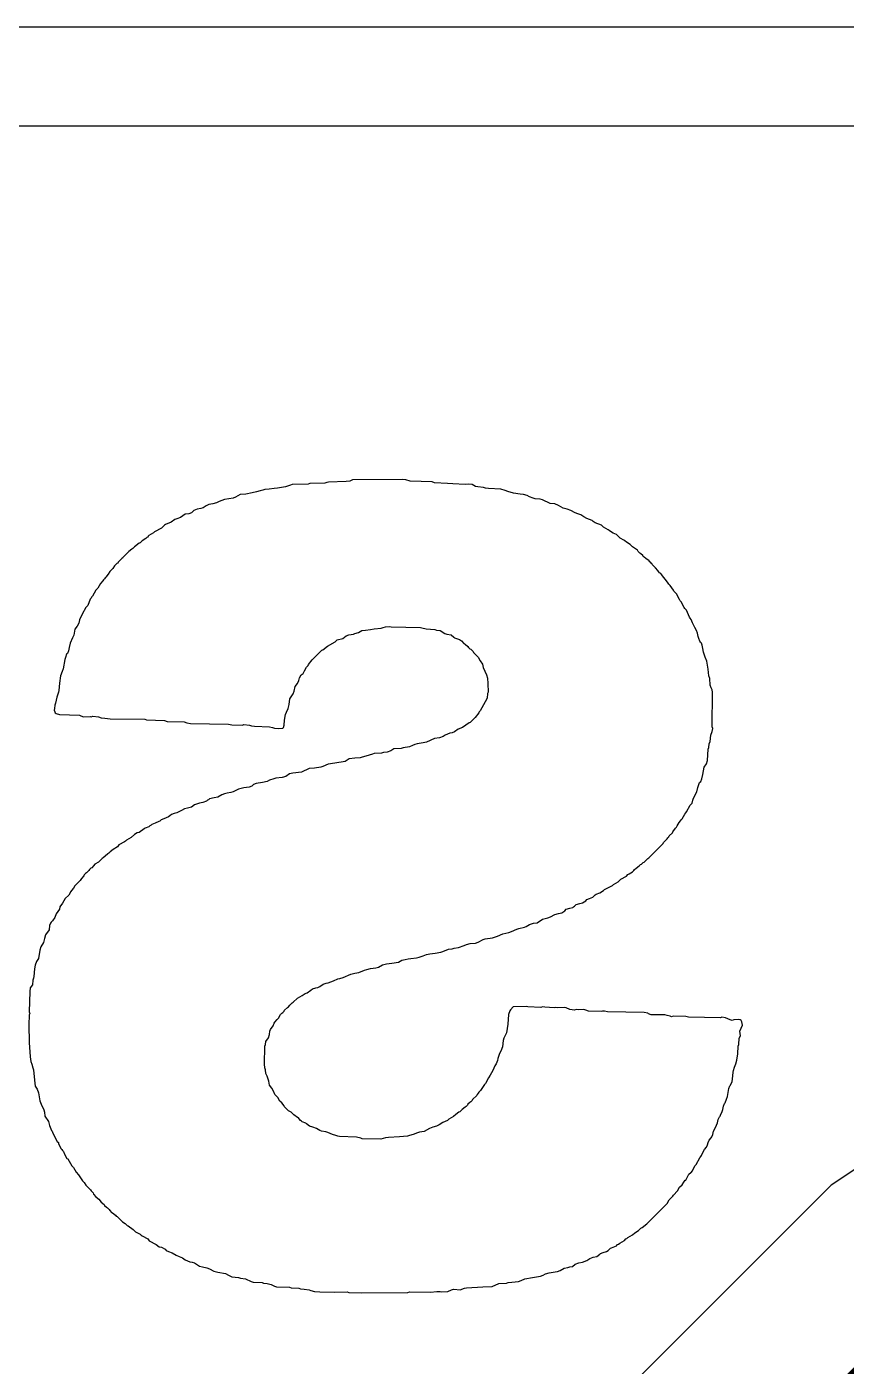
# Model space of a CAD drawing. Header units: inches. Extents: x 0 to 12.8, y -0.1 to 3.7.
# Drawn here: x 0.4027 to 0.4612, y 1.5861 to 1.6816 of the extents above; entities that cross this region are included whole.
import ezdxf

# ---------------------------------------------------------------- set-up
doc = ezdxf.new("R2010")
doc.units = ezdxf.units.IN
doc.header["$MEASUREMENT"] = 0
doc.layers.add('Bottom Overlay', color=54, linetype='Continuous')
doc.layers.add('Top Layer', color=1, linetype='Continuous')

msp = doc.modelspace()

# ---------------------------------------------------------------- linework, layer by layer
at = {"layer": 'Bottom Overlay'}
for p, q in [((0.717089, 1.681598), (0.392428, 1.681561)), ((0.394427, 1.674525), (0.403351, 1.674525)), ((0.403351, 1.674525), (0.403388, 1.674525)), ((0.403388, 1.674525), (0.710221, 1.674507)), ((0.422902, 1.649013), (0.422791, 1.648976)), ((0.423976, 1.64905), (0.422902, 1.649013)), ((0.424124, 1.649087), (0.423976, 1.64905)), ((0.424235, 1.649124), (0.424124, 1.649087)), ((0.425494, 1.649161), (0.424235, 1.649124)), ((0.425753, 1.649198), (0.425494, 1.649161)), ((0.425938, 1.649272), (0.425753, 1.649198)), ((0.429493, 1.649309), (0.425938, 1.649272)), ((0.429752, 1.649272), (0.429493, 1.649309)), ((0.430067, 1.64918), (0.429752, 1.649272)), ((0.431622, 1.649142), (0.430067, 1.64918)), ((0.431807, 1.649068), (0.431622, 1.649142)), ((0.432733, 1.649031), (0.431807, 1.649068)), ((0.433103, 1.648994), (0.432733, 1.649031)), ((0.417607, 1.64805), (0.417422, 1.647976)), ((0.41794, 1.648235), (0.417607, 1.64805)), ((0.418347, 1.648272), (0.41794, 1.648235)), ((0.418792, 1.648346), (0.418347, 1.648272)), ((0.419088, 1.64842), (0.418792, 1.648346)), ((0.419347, 1.648494), (0.419088, 1.64842)), ((0.419551, 1.64855), (0.419347, 1.648494)), ((0.419699, 1.648587), (0.419551, 1.64855)), ((0.419995, 1.648624), (0.419699, 1.648587)), ((0.420366, 1.648661), (0.419995, 1.648624)), ((0.420588, 1.648698), (0.420366, 1.648661)), ((0.421013, 1.648754), (0.420588, 1.648698)), ((0.421162, 1.648791), (0.421013, 1.648754)), ((0.421532, 1.648902), (0.421162, 1.648791)), ((0.421643, 1.648939), (0.421532, 1.648902)), ((0.422791, 1.648976), (0.421643, 1.648939)), ((0.433992, 1.648957), (0.433103, 1.648994)), ((0.434233, 1.648976), (0.433992, 1.648957)), ((0.434492, 1.648939), (0.434233, 1.648976)), ((0.434732, 1.648809), (0.434492, 1.648939)), ((0.434881, 1.648772), (0.434732, 1.648809)), ((0.435288, 1.648735), (0.434881, 1.648772)), ((0.435436, 1.648698), (0.435288, 1.648735)), ((0.435658, 1.648661), (0.435436, 1.648698)), ((0.436528, 1.648606), (0.435658, 1.648661)), ((0.436843, 1.648513), (0.436528, 1.648606)), ((0.437028, 1.648439), (0.436843, 1.648513)), ((0.437435, 1.648328), (0.437028, 1.648439)), ((0.437898, 1.648272), (0.437435, 1.648328)), ((0.438157, 1.648235), (0.437898, 1.648272)), ((0.438417, 1.648161), (0.438157, 1.648235)), ((0.438583, 1.648069), (0.438417, 1.648161)), ((0.438824, 1.647976), (0.438583, 1.648069)), ((0.414626, 1.647106), (0.41446, 1.646939)), ((0.414867, 1.647199), (0.414626, 1.647106)), ((0.415126, 1.647236), (0.414867, 1.647199)), ((0.415293, 1.647291), (0.415126, 1.647236)), ((0.415515, 1.647439), (0.415293, 1.647291)), ((0.4157, 1.647513), (0.415515, 1.647439)), ((0.415978, 1.647569), (0.4157, 1.647513)), ((0.416237, 1.647643), (0.415978, 1.647569)), ((0.416441, 1.647735), (0.416237, 1.647643)), ((0.416811, 1.647884), (0.416441, 1.647735)), ((0.417422, 1.647976), (0.416811, 1.647884)), ((0.438972, 1.647939), (0.438824, 1.647976)), ((0.439342, 1.647902), (0.438972, 1.647939)), ((0.439491, 1.647865), (0.439342, 1.647902)), ((0.440046, 1.647606), (0.439491, 1.647865)), ((0.440379, 1.647569), (0.440046, 1.647606)), ((0.440638, 1.647458), (0.440379, 1.647569)), ((0.440972, 1.647272), (0.440638, 1.647458)), ((0.441268, 1.647199), (0.440972, 1.647272)), ((0.441527, 1.647087), (0.441268, 1.647199)), ((0.441842, 1.646921), (0.441527, 1.647087)), ((0.413015, 1.646273), (0.412608, 1.646088)), ((0.413275, 1.646458), (0.413015, 1.646273)), ((0.413423, 1.646495), (0.413275, 1.646458)), ((0.413664, 1.646588), (0.413423, 1.646495)), ((0.414015, 1.646828), (0.413664, 1.646588)), ((0.414274, 1.646865), (0.414015, 1.646828)), ((0.41446, 1.646939), (0.414274, 1.646865)), ((0.442027, 1.646847), (0.441842, 1.646921)), ((0.442231, 1.646791), (0.442027, 1.646847)), ((0.442453, 1.646643), (0.442231, 1.646791)), ((0.442656, 1.646513), (0.442453, 1.646643)), ((0.44286, 1.646458), (0.442656, 1.646513)), ((0.443045, 1.646384), (0.44286, 1.646458)), ((0.443119, 1.64631), (0.443045, 1.646384)), ((0.443193, 1.646273), (0.443119, 1.64631)), ((0.443249, 1.646217), (0.443193, 1.646273)), ((0.443712, 1.646051), (0.443249, 1.646217)), ((0.411349, 1.645199), (0.411275, 1.645162)), ((0.411368, 1.645255), (0.411349, 1.645199)), ((0.411423, 1.64531), (0.411368, 1.645255)), ((0.411757, 1.645495), (0.411423, 1.64531)), ((0.411831, 1.645569), (0.411757, 1.645495)), ((0.412312, 1.645828), (0.411831, 1.645569)), ((0.412534, 1.646051), (0.412312, 1.645828)), ((0.412608, 1.646088), (0.412534, 1.646051)), ((0.44386, 1.645903), (0.443712, 1.646051)), ((0.444193, 1.645717), (0.44386, 1.645903)), ((0.444267, 1.64568), (0.444193, 1.645717)), ((0.444341, 1.645606), (0.444267, 1.64568)), ((0.444545, 1.645477), (0.444341, 1.645606)), ((0.444786, 1.645384), (0.444545, 1.645477)), ((0.445045, 1.645125), (0.444786, 1.645384)), ((0.410201, 1.644347), (0.409998, 1.644181)), ((0.410275, 1.644384), (0.410201, 1.644347)), ((0.410386, 1.644495), (0.410275, 1.644384)), ((0.41072, 1.644755), (0.410386, 1.644495)), ((0.410794, 1.644792), (0.41072, 1.644755)), ((0.410942, 1.64494), (0.410794, 1.644792)), ((0.411201, 1.645088), (0.410942, 1.64494)), ((0.411275, 1.645162), (0.411201, 1.645088)), ((0.445304, 1.644977), (0.445045, 1.645125)), ((0.445378, 1.64494), (0.445304, 1.644977)), ((0.445489, 1.644829), (0.445378, 1.64494)), ((0.445748, 1.644681), (0.445489, 1.644829)), ((0.445933, 1.644495), (0.445748, 1.644681)), ((0.446063, 1.644403), (0.445933, 1.644495)), ((0.446285, 1.644255), (0.446063, 1.644403)), ((0.446322, 1.644181), (0.446285, 1.644255)), ((0.409128, 1.643311), (0.408961, 1.643144)), ((0.409202, 1.643348), (0.409128, 1.643311)), ((0.40922, 1.643403), (0.409202, 1.643348)), ((0.409498, 1.643681), (0.40922, 1.643403)), ((0.409572, 1.643718), (0.409498, 1.643681)), ((0.40959, 1.643773), (0.409572, 1.643718)), ((0.409998, 1.644181), (0.40959, 1.643773)), ((0.446452, 1.644051), (0.446322, 1.644181)), ((0.446526, 1.644014), (0.446452, 1.644051)), ((0.446655, 1.643884), (0.446526, 1.644014)), ((0.446692, 1.64381), (0.446655, 1.643884)), ((0.446748, 1.643755), (0.446692, 1.64381)), ((0.446878, 1.643662), (0.446748, 1.643755)), ((0.4471, 1.643514), (0.446878, 1.643662)), ((0.447137, 1.64344), (0.4471, 1.643514)), ((0.447211, 1.643403), (0.447137, 1.64344)), ((0.447248, 1.643329), (0.447211, 1.643403)), ((0.447303, 1.643311), (0.447248, 1.643329)), ((0.447322, 1.643255), (0.447303, 1.643311)), ((0.40835, 1.642348), (0.408294, 1.642292)), ((0.408517, 1.642551), (0.40835, 1.642348)), ((0.408628, 1.642737), (0.408517, 1.642551)), ((0.40885, 1.642959), (0.408628, 1.642737)), ((0.408961, 1.643144), (0.40885, 1.642959)), ((0.447563, 1.643014), (0.447322, 1.643255)), ((0.447729, 1.642811), (0.447563, 1.643014)), ((0.447766, 1.642737), (0.447729, 1.642811)), ((0.447859, 1.642644), (0.447766, 1.642737)), ((0.447933, 1.642607), (0.447859, 1.642644)), ((0.448026, 1.642514), (0.447933, 1.642607)), ((0.448137, 1.642329), (0.448026, 1.642514)), ((0.448285, 1.642181), (0.448137, 1.642329)), ((0.407628, 1.641404), (0.407406, 1.640996)), ((0.407776, 1.641552), (0.407628, 1.641404)), ((0.407961, 1.641885), (0.407776, 1.641552)), ((0.408146, 1.64207), (0.407961, 1.641885)), ((0.408183, 1.642144), (0.408146, 1.64207)), ((0.408257, 1.642218), (0.408183, 1.642144)), ((0.408294, 1.642292), (0.408257, 1.642218)), ((0.44847, 1.641922), (0.448285, 1.642181)), ((0.448507, 1.641848), (0.44847, 1.641922)), ((0.448599, 1.641755), (0.448507, 1.641848)), ((0.44884, 1.641404), (0.448599, 1.641755)), ((0.448877, 1.64133), (0.44884, 1.641404)), ((0.407221, 1.640774), (0.407054, 1.640311)), ((0.407295, 1.640848), (0.407221, 1.640774)), ((0.407332, 1.640922), (0.407295, 1.640848)), ((0.407406, 1.640996), (0.407332, 1.640922)), ((0.449062, 1.641144), (0.448877, 1.64133)), ((0.449284, 1.640737), (0.449062, 1.641144)), ((0.449321, 1.640663), (0.449284, 1.640737)), ((0.449396, 1.640589), (0.449321, 1.640663)), ((0.449618, 1.640182), (0.449396, 1.640589)), ((0.406665, 1.6397), (0.40648, 1.639293)), ((0.406924, 1.640182), (0.406665, 1.6397)), ((0.407054, 1.640311), (0.406924, 1.640182)), ((0.449655, 1.640108), (0.449618, 1.640182)), ((0.449766, 1.639997), (0.449655, 1.640108)), ((0.44984, 1.639811), (0.449766, 1.639997)), ((0.449988, 1.639478), (0.44984, 1.639811)), ((0.450025, 1.639404), (0.449988, 1.639478)), ((0.406147, 1.638626), (0.406054, 1.638201)), ((0.406295, 1.638849), (0.406147, 1.638626)), ((0.406425, 1.639052), (0.406295, 1.638849)), ((0.40648, 1.639293), (0.406425, 1.639052)), ((0.426364, 1.638404), (0.426605, 1.638534)), ((0.426605, 1.638534), (0.426864, 1.638571)), ((0.426864, 1.638571), (0.427234, 1.638608)), ((0.427234, 1.638608), (0.427493, 1.638645)), ((0.427493, 1.638645), (0.427993, 1.638701)), ((0.427993, 1.638701), (0.428141, 1.638738)), ((0.428141, 1.638738), (0.428308, 1.638793)), ((0.428308, 1.638793), (0.428567, 1.63883)), ((0.428567, 1.63883), (0.428715, 1.638793)), ((0.428715, 1.638793), (0.430789, 1.638756)), ((0.430789, 1.638756), (0.4309, 1.638719)), ((0.4309, 1.638719), (0.431196, 1.638645)), ((0.431196, 1.638645), (0.431826, 1.638608)), ((0.431826, 1.638608), (0.431937, 1.638571)), ((0.431937, 1.638571), (0.432196, 1.638534)), ((0.432196, 1.638534), (0.432529, 1.638312)), ((0.450118, 1.639312), (0.450025, 1.639404)), ((0.45021, 1.639071), (0.450118, 1.639312)), ((0.450358, 1.638738), (0.45021, 1.639071)), ((0.450488, 1.638534), (0.450358, 1.638738)), ((0.450562, 1.638349), (0.450488, 1.638534)), ((0.405814, 1.637627), (0.405739, 1.637331)), ((0.40598, 1.638016), (0.405814, 1.637627)), ((0.406054, 1.638201), (0.40598, 1.638016)), ((0.424161, 1.637423), (0.424716, 1.637719)), ((0.424716, 1.637719), (0.424864, 1.637867)), ((0.424864, 1.637867), (0.425253, 1.63796)), ((0.425253, 1.63796), (0.425383, 1.638053)), ((0.425383, 1.638053), (0.425494, 1.638164)), ((0.425494, 1.638164), (0.425679, 1.638238)), ((0.425679, 1.638238), (0.426012, 1.638275)), ((0.426012, 1.638275), (0.426123, 1.638312)), ((0.426123, 1.638312), (0.426364, 1.638404)), ((0.432529, 1.638312), (0.432677, 1.638275)), ((0.432677, 1.638275), (0.432974, 1.638238)), ((0.432974, 1.638238), (0.433177, 1.638071)), ((0.433177, 1.638071), (0.433233, 1.638016)), ((0.433233, 1.638016), (0.433585, 1.637886)), ((0.433585, 1.637886), (0.433714, 1.637793)), ((0.433714, 1.637793), (0.433899, 1.637608)), ((0.433899, 1.637608), (0.433973, 1.637571)), ((0.433973, 1.637571), (0.434177, 1.637405)), ((0.450617, 1.638108), (0.450562, 1.638349)), ((0.450655, 1.63796), (0.450617, 1.638108)), ((0.450728, 1.637775), (0.450655, 1.63796)), ((0.450765, 1.637701), (0.450728, 1.637775)), ((0.45084, 1.637627), (0.450765, 1.637701)), ((0.450895, 1.637497), (0.45084, 1.637627)), ((0.405462, 1.636608), (0.405425, 1.63646)), ((0.405554, 1.636849), (0.405462, 1.636608)), ((0.40561, 1.636905), (0.405554, 1.636849)), ((0.405684, 1.63709), (0.40561, 1.636905)), ((0.405739, 1.637331), (0.405684, 1.63709)), ((0.423069, 1.636442), (0.423754, 1.637127)), ((0.423754, 1.637127), (0.423828, 1.637164)), ((0.423828, 1.637164), (0.424161, 1.637423)), ((0.434177, 1.637405), (0.434214, 1.637331)), ((0.434214, 1.637331), (0.434307, 1.637238)), ((0.434307, 1.637238), (0.434381, 1.637201)), ((0.434381, 1.637201), (0.434547, 1.637034)), ((0.434547, 1.637034), (0.434584, 1.63696)), ((0.434584, 1.63696), (0.434918, 1.636627)), ((0.434918, 1.636627), (0.435066, 1.636368)), ((0.450951, 1.637256), (0.450895, 1.637497)), ((0.450988, 1.636997), (0.450951, 1.637256)), ((0.451025, 1.636849), (0.450988, 1.636997)), ((0.451117, 1.636645), (0.451025, 1.636849)), ((0.451228, 1.636349), (0.451117, 1.636645)), ((0.405314, 1.635794), (0.40524, 1.635609)), ((0.405425, 1.63646), (0.405314, 1.635794)), ((0.422421, 1.635461), (0.422513, 1.635664)), ((0.422513, 1.635664), (0.422661, 1.635924)), ((0.422661, 1.635924), (0.422772, 1.636035)), ((0.422772, 1.636035), (0.422809, 1.636109)), ((0.422809, 1.636109), (0.423069, 1.636442)), ((0.435066, 1.636368), (0.435214, 1.636146)), ((0.435214, 1.636146), (0.435269, 1.635905)), ((0.435269, 1.635905), (0.43551, 1.635368)), ((0.451321, 1.635775), (0.451228, 1.636349)), ((0.451358, 1.635294), (0.451321, 1.635775)), ((0.405036, 1.634776), (0.404999, 1.634257)), ((0.40511, 1.635294), (0.405036, 1.634776)), ((0.40524, 1.635609), (0.40511, 1.635294)), ((0.421847, 1.634553), (0.422013, 1.634757)), ((0.422013, 1.634757), (0.422106, 1.634961)), ((0.422106, 1.634961), (0.422161, 1.635164)), ((0.422161, 1.635164), (0.422291, 1.635368)), ((0.422291, 1.635368), (0.422421, 1.635461)), ((0.43551, 1.635368), (0.435566, 1.635127)), ((0.435566, 1.635127), (0.435603, 1.634757)), ((0.435603, 1.634757), (0.435621, 1.634146)), ((0.451432, 1.635109), (0.451358, 1.635294)), ((0.451469, 1.634627), (0.451432, 1.635109)), ((0.404851, 1.633776), (0.404758, 1.63335)), ((0.404962, 1.634146), (0.404851, 1.633776)), ((0.404999, 1.634257), (0.404962, 1.634146)), ((0.421476, 1.633665), (0.421717, 1.634016)), ((0.421717, 1.634016), (0.421773, 1.63422)), ((0.421773, 1.63422), (0.421847, 1.634553)), ((0.435584, 1.634035), (0.435547, 1.633702)), ((0.435621, 1.634146), (0.435584, 1.634035)), ((0.451543, 1.634442), (0.451469, 1.634627)), ((0.451599, 1.634313), (0.451543, 1.634442)), ((0.451636, 1.634128), (0.451599, 1.634313)), ((0.451617, 1.631665), (0.451636, 1.634128)), ((0.404684, 1.63298), (0.404666, 1.63285)), ((0.404666, 1.63285), (0.404703, 1.632739)), ((0.404721, 1.633202), (0.404684, 1.63298)), ((0.404758, 1.63335), (0.404721, 1.633202)), ((0.421236, 1.632721), (0.421365, 1.632961)), ((0.421365, 1.632961), (0.421439, 1.633258)), ((0.421439, 1.633258), (0.421476, 1.633665)), ((0.435066, 1.632813), (0.434992, 1.632739)), ((0.435399, 1.633443), (0.435066, 1.632813)), ((0.435547, 1.633702), (0.435399, 1.633443)), ((0.404703, 1.632739), (0.40474, 1.632665)), ((0.40474, 1.632665), (0.404795, 1.63261)), ((0.404795, 1.63261), (0.405054, 1.632535)), ((0.405054, 1.632535), (0.406461, 1.632498)), ((0.406461, 1.632498), (0.406721, 1.632387)), ((0.406721, 1.632387), (0.407221, 1.632406)), ((0.407221, 1.632406), (0.407313, 1.632387)), ((0.407313, 1.632387), (0.407424, 1.632424)), ((0.407424, 1.632424), (0.407832, 1.632387)), ((0.407832, 1.632387), (0.408017, 1.632313)), ((0.408017, 1.632313), (0.408276, 1.632276)), ((0.408276, 1.632276), (0.408646, 1.632239)), ((0.408646, 1.632239), (0.411127, 1.632202)), ((0.411127, 1.632202), (0.411238, 1.632165)), ((0.411238, 1.632165), (0.412534, 1.632128)), ((0.412534, 1.632128), (0.412719, 1.632054)), ((0.412719, 1.632054), (0.413941, 1.632017)), ((0.413941, 1.632017), (0.414126, 1.631943)), ((0.414126, 1.631943), (0.414386, 1.631906)), ((0.414386, 1.631906), (0.417107, 1.63185)), ((0.417107, 1.63185), (0.417329, 1.631813)), ((0.417329, 1.631813), (0.418088, 1.631795)), ((0.418088, 1.631795), (0.418199, 1.631832)), ((0.418199, 1.631832), (0.418588, 1.631776)), ((0.421069, 1.631776), (0.421106, 1.632147)), ((0.421106, 1.632147), (0.421162, 1.632535)), ((0.421162, 1.632535), (0.421236, 1.632721)), ((0.43427, 1.631943), (0.433788, 1.63161)), ((0.434344, 1.63198), (0.43427, 1.631943)), ((0.434695, 1.632332), (0.434344, 1.63198)), ((0.434955, 1.632665), (0.434695, 1.632332)), ((0.434992, 1.632739), (0.434955, 1.632665)), ((0.418588, 1.631776), (0.418736, 1.631739)), ((0.418736, 1.631739), (0.418959, 1.631702)), ((0.418959, 1.631702), (0.420032, 1.631665)), ((0.420032, 1.631665), (0.420236, 1.63161)), ((0.420236, 1.63161), (0.420384, 1.631573)), ((0.420384, 1.631573), (0.420643, 1.631536)), ((0.420643, 1.631536), (0.420976, 1.631573)), ((0.420976, 1.631573), (0.421032, 1.631628)), ((0.421032, 1.631628), (0.421069, 1.631776)), ((0.432159, 1.630869), (0.431789, 1.630832)), ((0.432418, 1.63098), (0.432159, 1.630869)), ((0.432548, 1.631073), (0.432418, 1.63098)), ((0.432899, 1.631202), (0.432548, 1.631073)), ((0.433048, 1.631239), (0.432899, 1.631202)), ((0.433233, 1.631314), (0.433048, 1.631239)), ((0.433492, 1.631499), (0.433233, 1.631314)), ((0.433788, 1.63161), (0.433492, 1.631499)), ((0.451469, 1.630629), (0.451506, 1.631073)), ((0.451506, 1.631073), (0.451617, 1.631332)), ((0.451654, 1.631554), (0.451617, 1.631665)), ((0.451617, 1.631332), (0.451654, 1.631554)), ((0.428678, 1.629943), (0.428419, 1.629869)), ((0.428901, 1.630092), (0.428678, 1.629943)), ((0.429419, 1.630129), (0.428901, 1.630092)), ((0.429567, 1.630166), (0.429419, 1.630129)), ((0.430011, 1.63024), (0.429567, 1.630166)), ((0.430215, 1.630332), (0.430011, 1.63024)), ((0.4304, 1.630406), (0.430215, 1.630332)), ((0.430548, 1.630443), (0.4304, 1.630406)), ((0.430993, 1.630517), (0.430548, 1.630443)), ((0.431233, 1.630573), (0.430993, 1.630517)), ((0.431789, 1.630832), (0.431233, 1.630573)), ((0.451284, 1.629258), (0.451321, 1.630073)), ((0.451321, 1.630073), (0.451358, 1.630184)), ((0.451358, 1.630184), (0.451395, 1.630443)), ((0.451395, 1.630443), (0.451469, 1.630629)), ((0.424216, 1.628999), (0.423828, 1.628833)), ((0.424365, 1.629036), (0.424216, 1.628999)), ((0.424827, 1.629092), (0.424365, 1.629036)), ((0.425272, 1.629166), (0.424827, 1.629092)), ((0.42542, 1.629203), (0.425272, 1.629166)), ((0.425716, 1.629388), (0.42542, 1.629203)), ((0.426123, 1.629425), (0.425716, 1.629388)), ((0.426494, 1.629462), (0.426123, 1.629425)), ((0.426642, 1.629499), (0.426494, 1.629462)), ((0.426901, 1.629573), (0.426642, 1.629499)), ((0.427382, 1.629721), (0.426901, 1.629573)), ((0.427493, 1.629758), (0.427382, 1.629721)), ((0.428012, 1.629795), (0.427493, 1.629758)), ((0.42816, 1.629832), (0.428012, 1.629795)), ((0.428419, 1.629869), (0.42816, 1.629832)), ((0.451043, 1.628796), (0.451191, 1.629018)), ((0.451191, 1.629018), (0.451284, 1.629258)), ((0.420477, 1.628), (0.420328, 1.627962)), ((0.42094, 1.628055), (0.420477, 1.628)), ((0.421199, 1.628129), (0.42094, 1.628055)), ((0.421458, 1.628314), (0.421199, 1.628129)), ((0.42168, 1.628351), (0.421458, 1.628314)), ((0.42231, 1.628425), (0.42168, 1.628351)), ((0.422865, 1.628685), (0.42231, 1.628425)), ((0.423235, 1.628721), (0.422865, 1.628685)), ((0.42368, 1.628796), (0.423235, 1.628721)), ((0.423828, 1.628833), (0.42368, 1.628796)), ((0.450877, 1.627962), (0.450951, 1.628259)), ((0.450951, 1.628259), (0.451043, 1.628796)), ((0.417811, 1.627222), (0.417422, 1.627018)), ((0.418199, 1.627314), (0.417811, 1.627222)), ((0.41857, 1.627352), (0.418199, 1.627314)), ((0.418755, 1.627425), (0.41857, 1.627352)), ((0.418884, 1.627555), (0.418755, 1.627425)), ((0.41907, 1.627629), (0.418884, 1.627555)), ((0.419532, 1.627685), (0.41907, 1.627629)), ((0.419847, 1.627777), (0.419532, 1.627685)), ((0.420032, 1.627851), (0.419847, 1.627777)), ((0.420328, 1.627962), (0.420032, 1.627851)), ((0.450266, 1.626574), (0.450506, 1.627037)), ((0.450506, 1.627037), (0.45058, 1.627333)), ((0.45058, 1.627333), (0.45071, 1.627685)), ((0.45071, 1.627685), (0.450803, 1.627777)), ((0.450803, 1.627777), (0.450877, 1.627962)), ((0.414682, 1.626092), (0.41446, 1.625944)), ((0.415033, 1.626222), (0.414682, 1.626092)), ((0.415274, 1.626278), (0.415033, 1.626222)), ((0.415533, 1.626352), (0.415274, 1.626278)), ((0.415608, 1.626426), (0.415533, 1.626352)), ((0.415681, 1.626463), (0.415608, 1.626426)), ((0.415756, 1.626537), (0.415681, 1.626463)), ((0.416089, 1.626611), (0.415756, 1.626537)), ((0.416348, 1.626648), (0.416089, 1.626611)), ((0.416626, 1.626815), (0.416348, 1.626648)), ((0.416811, 1.626889), (0.416626, 1.626815)), ((0.417015, 1.626944), (0.416811, 1.626889)), ((0.417274, 1.626981), (0.417015, 1.626944)), ((0.417422, 1.627018), (0.417274, 1.626981)), ((0.449766, 1.625593), (0.450025, 1.626074)), ((0.450025, 1.626074), (0.450173, 1.626222)), ((0.450173, 1.626222), (0.450229, 1.626426)), ((0.450229, 1.626426), (0.450266, 1.626574)), ((0.412479, 1.625111), (0.412293, 1.625037)), ((0.41283, 1.625241), (0.412479, 1.625111)), ((0.412904, 1.625315), (0.41283, 1.625241)), ((0.413034, 1.625407), (0.412904, 1.625315)), ((0.413219, 1.625482), (0.413034, 1.625407)), ((0.413423, 1.625537), (0.413219, 1.625482)), ((0.413756, 1.625685), (0.413423, 1.625537)), ((0.41396, 1.625815), (0.413756, 1.625685)), ((0.414163, 1.62587), (0.41396, 1.625815)), ((0.41446, 1.625944), (0.414163, 1.62587)), ((0.449396, 1.625037), (0.44947, 1.625111)), ((0.44947, 1.625111), (0.449655, 1.625444)), ((0.449655, 1.625444), (0.449729, 1.625519)), ((0.449729, 1.625519), (0.449766, 1.625593)), ((0.41109, 1.624389), (0.41072, 1.62413)), ((0.411164, 1.624426), (0.41109, 1.624389)), ((0.411423, 1.624537), (0.411164, 1.624426)), ((0.411497, 1.624611), (0.411423, 1.624537)), ((0.411571, 1.624648), (0.411497, 1.624611)), ((0.411627, 1.624704), (0.411571, 1.624648)), ((0.411868, 1.624797), (0.411627, 1.624704)), ((0.412127, 1.624908), (0.411868, 1.624797)), ((0.412201, 1.624945), (0.412127, 1.624908)), ((0.412293, 1.625037), (0.412201, 1.624945)), ((0.448766, 1.624111), (0.448803, 1.624186)), ((0.448803, 1.624186), (0.448988, 1.624445)), ((0.448988, 1.624445), (0.449062, 1.624519)), ((0.449062, 1.624519), (0.449099, 1.624593)), ((0.449099, 1.624593), (0.449247, 1.624852)), ((0.449247, 1.624852), (0.449358, 1.624963)), ((0.449358, 1.624963), (0.449396, 1.625037)), ((0.409276, 1.623241), (0.409183, 1.623112)), ((0.409683, 1.623463), (0.409276, 1.623241)), ((0.409757, 1.623501), (0.409683, 1.623463)), ((0.409831, 1.623575), (0.409757, 1.623501)), ((0.410164, 1.62376), (0.409831, 1.623575)), ((0.410386, 1.623982), (0.410164, 1.62376)), ((0.410572, 1.624093), (0.410386, 1.623982)), ((0.41072, 1.62413), (0.410572, 1.624093)), ((0.447081, 1.622316), (0.448099, 1.623334)), ((0.448099, 1.623334), (0.448137, 1.623408)), ((0.448137, 1.623408), (0.448396, 1.623667)), ((0.448396, 1.623667), (0.448433, 1.623741)), ((0.448433, 1.623741), (0.448507, 1.623815)), ((0.448507, 1.623815), (0.448544, 1.623889)), ((0.448544, 1.623889), (0.448766, 1.624111)), ((0.408091, 1.622279), (0.407832, 1.622019)), ((0.408165, 1.622316), (0.408091, 1.622279)), ((0.408294, 1.622445), (0.408165, 1.622316)), ((0.408498, 1.622612), (0.408294, 1.622445)), ((0.408572, 1.622649), (0.408498, 1.622612)), ((0.408665, 1.622742), (0.408572, 1.622649)), ((0.408868, 1.622908), (0.408665, 1.622742)), ((0.409183, 1.623112), (0.408868, 1.622908)), ((0.446748, 1.622019), (0.447007, 1.622279)), ((0.447007, 1.622279), (0.447081, 1.622316)), ((0.407147, 1.621409), (0.40698, 1.621242)), ((0.407184, 1.621482), (0.407147, 1.621409)), ((0.407276, 1.621575), (0.407184, 1.621482)), ((0.40735, 1.621612), (0.407276, 1.621575)), ((0.40748, 1.621742), (0.40735, 1.621612)), ((0.407572, 1.621871), (0.40748, 1.621742)), ((0.407832, 1.622019), (0.407572, 1.621871)), ((0.445674, 1.621168), (0.445933, 1.621316)), ((0.445933, 1.621316), (0.446026, 1.621409)), ((0.446026, 1.621409), (0.446063, 1.621482)), ((0.446063, 1.621482), (0.446193, 1.621575)), ((0.446193, 1.621575), (0.446396, 1.621742)), ((0.446396, 1.621742), (0.446489, 1.621834)), ((0.446489, 1.621834), (0.446563, 1.621871)), ((0.446563, 1.621871), (0.446674, 1.621982)), ((0.446674, 1.621982), (0.446748, 1.622019)), ((0.406147, 1.620335), (0.406036, 1.620149)), ((0.406517, 1.620705), (0.406147, 1.620335)), ((0.406554, 1.620779), (0.406517, 1.620705)), ((0.40661, 1.620835), (0.406554, 1.620779)), ((0.406776, 1.621038), (0.40661, 1.620835)), ((0.406813, 1.621112), (0.406776, 1.621038)), ((0.406906, 1.621205), (0.406813, 1.621112)), ((0.40698, 1.621242), (0.406906, 1.621205)), ((0.443934, 1.620057), (0.444489, 1.620353)), ((0.444489, 1.620353), (0.444563, 1.620427)), ((0.444563, 1.620427), (0.444897, 1.620612)), ((0.444897, 1.620612), (0.445082, 1.620797)), ((0.445082, 1.620797), (0.445489, 1.62102)), ((0.445489, 1.62102), (0.4456, 1.621131)), ((0.4456, 1.621131), (0.445674, 1.621168)), ((0.405443, 1.619409), (0.405258, 1.619076)), ((0.405703, 1.619668), (0.405443, 1.619409)), ((0.405851, 1.619927), (0.405703, 1.619668)), ((0.405888, 1.620001), (0.405851, 1.619927)), ((0.406036, 1.620149), (0.405888, 1.620001)), ((0.442675, 1.619353), (0.44286, 1.619428)), ((0.44286, 1.619428), (0.443101, 1.61952)), ((0.443101, 1.61952), (0.443267, 1.619687)), ((0.443267, 1.619687), (0.443341, 1.619724)), ((0.443341, 1.619724), (0.443601, 1.619835)), ((0.443601, 1.619835), (0.44386, 1.619983)), ((0.44386, 1.619983), (0.443934, 1.620057)), ((0.405036, 1.618668), (0.404795, 1.618317)), ((0.405073, 1.618817), (0.405036, 1.618668)), ((0.405258, 1.619076), (0.405073, 1.618817)), ((0.440879, 1.618409), (0.441083, 1.618539)), ((0.441083, 1.618539), (0.441194, 1.61865)), ((0.441194, 1.61865), (0.441453, 1.618724)), ((0.441453, 1.618724), (0.441657, 1.61878)), ((0.441657, 1.61878), (0.441712, 1.618835)), ((0.441712, 1.618835), (0.441786, 1.618872)), ((0.441786, 1.618872), (0.441897, 1.618983)), ((0.441897, 1.618983), (0.442157, 1.619057)), ((0.442157, 1.619057), (0.44236, 1.619113)), ((0.44236, 1.619113), (0.442582, 1.619261)), ((0.442582, 1.619261), (0.442675, 1.619353)), ((0.404332, 1.617484), (0.404295, 1.617187)), ((0.404407, 1.617669), (0.404332, 1.617484)), ((0.404444, 1.617743), (0.404407, 1.617669)), ((0.404555, 1.617817), (0.404444, 1.617743)), ((0.404703, 1.618076), (0.404555, 1.617817)), ((0.404795, 1.618317), (0.404703, 1.618076)), ((0.438343, 1.617428), (0.438565, 1.617576)), ((0.438565, 1.617576), (0.438861, 1.61765)), ((0.438861, 1.61765), (0.43912, 1.617687)), ((0.43912, 1.617687), (0.439491, 1.617946)), ((0.439491, 1.617946), (0.439879, 1.618039)), ((0.439879, 1.618039), (0.440065, 1.618113)), ((0.440065, 1.618113), (0.440379, 1.61828)), ((0.440379, 1.61828), (0.440638, 1.618354)), ((0.440638, 1.618354), (0.440879, 1.618409)), ((0.403981, 1.616576), (0.403907, 1.61628)), ((0.404036, 1.616817), (0.403981, 1.616576)), ((0.404295, 1.617187), (0.404036, 1.616817)), ((0.435269, 1.616502), (0.435417, 1.616539)), ((0.435417, 1.616539), (0.435936, 1.616613)), ((0.435936, 1.616613), (0.436288, 1.616743)), ((0.436288, 1.616743), (0.436676, 1.61691)), ((0.436676, 1.61691), (0.437102, 1.617002)), ((0.437102, 1.617002), (0.437287, 1.617076)), ((0.437287, 1.617076), (0.437676, 1.617243)), ((0.437676, 1.617243), (0.437824, 1.61728)), ((0.437824, 1.61728), (0.438213, 1.617372)), ((0.438213, 1.617372), (0.438343, 1.617428)), ((0.403629, 1.615743), (0.403536, 1.615132)), ((0.403722, 1.615984), (0.403629, 1.615743)), ((0.403907, 1.61628), (0.403722, 1.615984)), ((0.431844, 1.615521), (0.432252, 1.615595)), ((0.432252, 1.615595), (0.4324, 1.615632)), ((0.4324, 1.615632), (0.432789, 1.615799)), ((0.432789, 1.615799), (0.433048, 1.615836)), ((0.433048, 1.615836), (0.433196, 1.615873)), ((0.433196, 1.615873), (0.433511, 1.615928)), ((0.433511, 1.615928), (0.433918, 1.616076)), ((0.433918, 1.616076), (0.434084, 1.616132)), ((0.434084, 1.616132), (0.434344, 1.616206)), ((0.434344, 1.616206), (0.434714, 1.616243)), ((0.434714, 1.616243), (0.434918, 1.616299)), ((0.434918, 1.616299), (0.435269, 1.616502)), ((0.403296, 1.614669), (0.403259, 1.61441)), ((0.403407, 1.614929), (0.403296, 1.614669)), ((0.403536, 1.615132), (0.403407, 1.614929)), ((0.427808, 1.614521), (0.428086, 1.614688)), ((0.428086, 1.614688), (0.428382, 1.614762)), ((0.428382, 1.614762), (0.428752, 1.614799)), ((0.428752, 1.614799), (0.429234, 1.614873)), ((0.429234, 1.614873), (0.429456, 1.615021)), ((0.429456, 1.615021), (0.429697, 1.615077)), ((0.429697, 1.615077), (0.429919, 1.615114)), ((0.429919, 1.615114), (0.430104, 1.615151)), ((0.430104, 1.615151), (0.430511, 1.615188)), ((0.430511, 1.615188), (0.430696, 1.615225)), ((0.430696, 1.615225), (0.430993, 1.615336)), ((0.430993, 1.615336), (0.431233, 1.615428)), ((0.431233, 1.615428), (0.431474, 1.615484)), ((0.431474, 1.615484), (0.431844, 1.615521)), ((0.403185, 1.613744), (0.403147, 1.613596)), ((0.403222, 1.613855), (0.403185, 1.613744)), ((0.403259, 1.61441), (0.403222, 1.613855)), ((0.424587, 1.613559), (0.424901, 1.613688)), ((0.424901, 1.613688), (0.42505, 1.613725)), ((0.42505, 1.613725), (0.42529, 1.613781)), ((0.42529, 1.613781), (0.425827, 1.614021)), ((0.425827, 1.614021), (0.426123, 1.614095)), ((0.426123, 1.614095), (0.426401, 1.614151)), ((0.426401, 1.614151), (0.426808, 1.614299)), ((0.426808, 1.614299), (0.426975, 1.614355)), ((0.426975, 1.614355), (0.427234, 1.614429)), ((0.427234, 1.614429), (0.427604, 1.614466)), ((0.427604, 1.614466), (0.427808, 1.614521)), ((0.402925, 1.612781), (0.402888, 1.611337)), ((0.402962, 1.61304), (0.402925, 1.612781)), ((0.40311, 1.613262), (0.402962, 1.61304)), ((0.403147, 1.613596), (0.40311, 1.613262)), ((0.422717, 1.612688), (0.422976, 1.612874)), ((0.422976, 1.612874), (0.423087, 1.612985)), ((0.423087, 1.612985), (0.423328, 1.61304)), ((0.423328, 1.61304), (0.423476, 1.613077)), ((0.423476, 1.613077), (0.423606, 1.613133)), ((0.423606, 1.613133), (0.423865, 1.613318)), ((0.423865, 1.613318), (0.424068, 1.613373)), ((0.424068, 1.613373), (0.424216, 1.61341)), ((0.424216, 1.61341), (0.424587, 1.613559)), ((0.421384, 1.611689), (0.421476, 1.611818)), ((0.421476, 1.611818), (0.421643, 1.611985)), ((0.421643, 1.611985), (0.421717, 1.612022)), ((0.421717, 1.612022), (0.422013, 1.612318)), ((0.422013, 1.612318), (0.422347, 1.612503)), ((0.422347, 1.612503), (0.422569, 1.612651)), ((0.422569, 1.612651), (0.422717, 1.612688)), ((0.402888, 1.611115), (0.402851, 1.610411)), ((0.402888, 1.611337), (0.402925, 1.611226)), ((0.402925, 1.611226), (0.402888, 1.611115)), ((0.420403, 1.610596), (0.420569, 1.6108)), ((0.420569, 1.6108), (0.420662, 1.610893)), ((0.420662, 1.610893), (0.42081, 1.611152)), ((0.42081, 1.611152), (0.420903, 1.611244)), ((0.420903, 1.611244), (0.420976, 1.611281)), ((0.420976, 1.611281), (0.421069, 1.611374)), ((0.421069, 1.611374), (0.421106, 1.611448)), ((0.421106, 1.611448), (0.42131, 1.611652)), ((0.42131, 1.611652), (0.421384, 1.611689)), ((0.437065, 1.611152), (0.437028, 1.610448)), ((0.437176, 1.611411), (0.437065, 1.611152)), ((0.437213, 1.611485), (0.437176, 1.611411)), ((0.437417, 1.611689), (0.437213, 1.611485)), ((0.438343, 1.611726), (0.437417, 1.611689)), ((0.438454, 1.611689), (0.438343, 1.611726)), ((0.439379, 1.611652), (0.438454, 1.611689)), ((0.439491, 1.611689), (0.439379, 1.611652)), ((0.439657, 1.61167), (0.439491, 1.611689)), ((0.440342, 1.611615), (0.439657, 1.61167)), ((0.440453, 1.611652), (0.440342, 1.611615)), ((0.440564, 1.611615), (0.440453, 1.611652)), ((0.441046, 1.611652), (0.440564, 1.611615)), ((0.441194, 1.611615), (0.441046, 1.611652)), ((0.441453, 1.611503), (0.441194, 1.611615)), ((0.441786, 1.611466), (0.441453, 1.611503)), ((0.441897, 1.611503), (0.441786, 1.611466)), ((0.442064, 1.611485), (0.441897, 1.611503)), ((0.442453, 1.611503), (0.442064, 1.611485)), ((0.442601, 1.611466), (0.442453, 1.611503)), ((0.442786, 1.611392), (0.442601, 1.611466)), ((0.443675, 1.611355), (0.442786, 1.611392)), ((0.443786, 1.611392), (0.443675, 1.611355)), ((0.443915, 1.611374), (0.443786, 1.611392)), ((0.444138, 1.611337), (0.443915, 1.611374)), ((0.446748, 1.611281), (0.444138, 1.611337)), ((0.447007, 1.611244), (0.446748, 1.611281)), ((0.447063, 1.611189), (0.447007, 1.611244)), ((0.447248, 1.611115), (0.447063, 1.611189)), ((0.448229, 1.611133), (0.447248, 1.611115)), ((0.448396, 1.611078), (0.448229, 1.611133)), ((0.448599, 1.611022), (0.448396, 1.611078)), ((0.448711, 1.610985), (0.448599, 1.611022)), ((0.448822, 1.611022), (0.448711, 1.610985)), ((0.449729, 1.611004), (0.448822, 1.611022)), ((0.449914, 1.610967), (0.449729, 1.611004)), ((0.452191, 1.610911), (0.449914, 1.610967)), ((0.452302, 1.610948), (0.452191, 1.610911)), ((0.452561, 1.610911), (0.452302, 1.610948)), ((0.452895, 1.610763), (0.452561, 1.610911)), ((0.453487, 1.6108), (0.453154, 1.610763)), ((0.453598, 1.610763), (0.453487, 1.6108)), ((0.402851, 1.610411), (0.402888, 1.609152)), ((0.420014, 1.609726), (0.420051, 1.609948)), ((0.420051, 1.609948), (0.420106, 1.610078)), ((0.420106, 1.610078), (0.420291, 1.610337)), ((0.420291, 1.610337), (0.420366, 1.610522)), ((0.420366, 1.610522), (0.420403, 1.610596)), ((0.436936, 1.609837), (0.436732, 1.609449)), ((0.437028, 1.610448), (0.436936, 1.609837)), ((0.453043, 1.610726), (0.452895, 1.610763)), ((0.453154, 1.610763), (0.453043, 1.610726)), ((0.45358, 1.609967), (0.453765, 1.610374)), ((0.453617, 1.609634), (0.45358, 1.609967)), ((0.453672, 1.610726), (0.453598, 1.610763)), ((0.453728, 1.610633), (0.453672, 1.610726)), ((0.453765, 1.610374), (0.453728, 1.610633)), ((0.402888, 1.609152), (0.402944, 1.608134)), ((0.419662, 1.607597), (0.419699, 1.608893)), ((0.419699, 1.608893), (0.419736, 1.609004)), ((0.419736, 1.609004), (0.419773, 1.609226)), ((0.419773, 1.609226), (0.419958, 1.609485)), ((0.419958, 1.609485), (0.420014, 1.609726)), ((0.436695, 1.6093), (0.436639, 1.608837)), ((0.436732, 1.609449), (0.436695, 1.6093)), ((0.453432, 1.608338), (0.453469, 1.608893)), ((0.453469, 1.608893), (0.453506, 1.609004)), ((0.453506, 1.609004), (0.453543, 1.609449)), ((0.453543, 1.609449), (0.453617, 1.609634)), ((0.402944, 1.608134), (0.402999, 1.607782)), ((0.436325, 1.608004), (0.436288, 1.607856)), ((0.436436, 1.608375), (0.436325, 1.608004)), ((0.436528, 1.608541), (0.436436, 1.608375)), ((0.436639, 1.608837), (0.436528, 1.608541)), ((0.453358, 1.607893), (0.453432, 1.608338)), ((0.402999, 1.607782), (0.403073, 1.607597)), ((0.403073, 1.607597), (0.403147, 1.607338)), ((0.403147, 1.607338), (0.403185, 1.60719)), ((0.403185, 1.60719), (0.40324, 1.60669)), ((0.419699, 1.607338), (0.419662, 1.607597)), ((0.419736, 1.60719), (0.419699, 1.607338)), ((0.419773, 1.606931), (0.419736, 1.60719)), ((0.435954, 1.607153), (0.435769, 1.60682)), ((0.436103, 1.607486), (0.435954, 1.607153)), ((0.43614, 1.60756), (0.436103, 1.607486)), ((0.436195, 1.607616), (0.43614, 1.60756)), ((0.436288, 1.607856), (0.436195, 1.607616)), ((0.453061, 1.606523), (0.453098, 1.607042)), ((0.453098, 1.607042), (0.453135, 1.607153)), ((0.453135, 1.607153), (0.453191, 1.607393)), ((0.453191, 1.607393), (0.453283, 1.607634)), ((0.453283, 1.607634), (0.453358, 1.607893)), ((0.40324, 1.60669), (0.403277, 1.606245)), ((0.403277, 1.606245), (0.403314, 1.606023)), ((0.403314, 1.606023), (0.403444, 1.60582)), ((0.419847, 1.606745), (0.419773, 1.606931)), ((0.41994, 1.606542), (0.419847, 1.606745)), ((0.419977, 1.606394), (0.41994, 1.606542)), ((0.420032, 1.606116), (0.419977, 1.606394)), ((0.42018, 1.605894), (0.420032, 1.606116)), ((0.435325, 1.606079), (0.435084, 1.605727)), ((0.435362, 1.606153), (0.435325, 1.606079)), ((0.435436, 1.606227), (0.435362, 1.606153)), ((0.435658, 1.606634), (0.435436, 1.606227)), ((0.435769, 1.60682), (0.435658, 1.606634)), ((0.452784, 1.605875), (0.452858, 1.60606)), ((0.452858, 1.60606), (0.452913, 1.606116)), ((0.452913, 1.606116), (0.453024, 1.606375)), ((0.453024, 1.606375), (0.453061, 1.606523)), ((0.403444, 1.60582), (0.403555, 1.60556)), ((0.403555, 1.60556), (0.403647, 1.604987)), ((0.420328, 1.605635), (0.42018, 1.605894)), ((0.420403, 1.605449), (0.420328, 1.605635)), ((0.420625, 1.605227), (0.420403, 1.605449)), ((0.420773, 1.604968), (0.420625, 1.605227)), ((0.43451, 1.605079), (0.434473, 1.605005)), ((0.434806, 1.605375), (0.43451, 1.605079)), ((0.434843, 1.605449), (0.434806, 1.605375)), ((0.434918, 1.605524), (0.434843, 1.605449)), ((0.434955, 1.605598), (0.434918, 1.605524)), ((0.435084, 1.605727), (0.434955, 1.605598)), ((0.452543, 1.604857), (0.452636, 1.605098)), ((0.452636, 1.605098), (0.452691, 1.605301)), ((0.452691, 1.605301), (0.452728, 1.605449)), ((0.452728, 1.605449), (0.452784, 1.605875)), ((0.403647, 1.604987), (0.40374, 1.604746)), ((0.40374, 1.604746), (0.403925, 1.604339)), ((0.403925, 1.604339), (0.403962, 1.604191)), ((0.403962, 1.604191), (0.403999, 1.603894)), ((0.420903, 1.604839), (0.420773, 1.604968)), ((0.421069, 1.604635), (0.420903, 1.604839)), ((0.421106, 1.604561), (0.421069, 1.604635)), ((0.421384, 1.604283), (0.421106, 1.604561)), ((0.421569, 1.604172), (0.421384, 1.604283)), ((0.421754, 1.603987), (0.421569, 1.604172)), ((0.433529, 1.604172), (0.433325, 1.604005)), ((0.433603, 1.604209), (0.433529, 1.604172)), ((0.43377, 1.604376), (0.433603, 1.604209)), ((0.433973, 1.604542), (0.43377, 1.604376)), ((0.434047, 1.604579), (0.433973, 1.604542)), ((0.43414, 1.604672), (0.434047, 1.604579)), ((0.434177, 1.604746), (0.43414, 1.604672)), ((0.434307, 1.604875), (0.434177, 1.604746)), ((0.434381, 1.604912), (0.434307, 1.604875)), ((0.434473, 1.605005), (0.434381, 1.604912)), ((0.45221, 1.603968), (0.452321, 1.604227)), ((0.452321, 1.604227), (0.452358, 1.604376)), ((0.452358, 1.604376), (0.452413, 1.604616)), ((0.452413, 1.604616), (0.452487, 1.604801)), ((0.452487, 1.604801), (0.452543, 1.604857)), ((0.403999, 1.603894), (0.404258, 1.603524)), ((0.404258, 1.603524), (0.404332, 1.603228)), ((0.404332, 1.603228), (0.404462, 1.602876)), ((0.422013, 1.603802), (0.421754, 1.603987)), ((0.422087, 1.603765), (0.422013, 1.603802)), ((0.422143, 1.603709), (0.422087, 1.603765)), ((0.422235, 1.603579), (0.422143, 1.603709)), ((0.42231, 1.603543), (0.422235, 1.603579)), ((0.422365, 1.603487), (0.42231, 1.603543)), ((0.422606, 1.603394), (0.422365, 1.603487)), ((0.422661, 1.603339), (0.422606, 1.603394)), ((0.422884, 1.603191), (0.422661, 1.603339)), ((0.423124, 1.603098), (0.422884, 1.603191)), ((0.431937, 1.603172), (0.431678, 1.603098)), ((0.432122, 1.603283), (0.431937, 1.603172)), ((0.432381, 1.603431), (0.432122, 1.603283)), ((0.432714, 1.603579), (0.432381, 1.603431)), ((0.432825, 1.603691), (0.432714, 1.603579)), ((0.433159, 1.603876), (0.432825, 1.603691)), ((0.433325, 1.604005), (0.433159, 1.603876)), ((0.451839, 1.60308), (0.451987, 1.603413)), ((0.451987, 1.603413), (0.452043, 1.603654)), ((0.452043, 1.603654), (0.452117, 1.603839)), ((0.452117, 1.603839), (0.452173, 1.603894)), ((0.452173, 1.603894), (0.45221, 1.603968)), ((0.404462, 1.602876), (0.404518, 1.60282)), ((0.404518, 1.60282), (0.404555, 1.602746)), ((0.404555, 1.602746), (0.40474, 1.602339)), ((0.40474, 1.602339), (0.404888, 1.60208)), ((0.423383, 1.603024), (0.423124, 1.603098)), ((0.423606, 1.602876), (0.423383, 1.603024)), ((0.423735, 1.60282), (0.423606, 1.602876)), ((0.42405, 1.602765), (0.423735, 1.60282)), ((0.424198, 1.602728), (0.42405, 1.602765)), ((0.424513, 1.602598), (0.424198, 1.602728)), ((0.424753, 1.602506), (0.424513, 1.602598)), ((0.424901, 1.602469), (0.424753, 1.602506)), ((0.425013, 1.602432), (0.424901, 1.602469)), ((0.426235, 1.602395), (0.425013, 1.602432)), ((0.426531, 1.602321), (0.426235, 1.602395)), ((0.426642, 1.602283), (0.426531, 1.602321)), ((0.427975, 1.602246), (0.426642, 1.602283)), ((0.42829, 1.602339), (0.427975, 1.602246)), ((0.428512, 1.602376), (0.42829, 1.602339)), ((0.429289, 1.602413), (0.428512, 1.602376)), ((0.429863, 1.602469), (0.429289, 1.602413)), ((0.430011, 1.602506), (0.429863, 1.602469)), ((0.430271, 1.60258), (0.430011, 1.602506)), ((0.430585, 1.602709), (0.430271, 1.60258)), ((0.430733, 1.602746), (0.430585, 1.602709)), ((0.431048, 1.602802), (0.430733, 1.602746)), ((0.431437, 1.603006), (0.431048, 1.602802)), ((0.431678, 1.603098), (0.431437, 1.603006)), ((0.451321, 1.602006), (0.451395, 1.602191)), ((0.451395, 1.602191), (0.451543, 1.602339)), ((0.451543, 1.602339), (0.45158, 1.602413)), ((0.45158, 1.602413), (0.451654, 1.602598)), ((0.451654, 1.602598), (0.451691, 1.60282)), ((0.451691, 1.60282), (0.451839, 1.60308)), ((0.404888, 1.60208), (0.404962, 1.602006)), ((0.404962, 1.602006), (0.404962, 1.601969)), ((0.404962, 1.601969), (0.40498, 1.60195)), ((0.40498, 1.60195), (0.405147, 1.601598)), ((0.405147, 1.601598), (0.405221, 1.601525)), ((0.405221, 1.601525), (0.405258, 1.60145)), ((0.405258, 1.60145), (0.405332, 1.601376)), ((0.405332, 1.601376), (0.405388, 1.601173)), ((0.45084, 1.60108), (0.450914, 1.601265)), ((0.450914, 1.601265), (0.451062, 1.601525)), ((0.451062, 1.601525), (0.45121, 1.601673)), ((0.45121, 1.601673), (0.451284, 1.601858)), ((0.451284, 1.601858), (0.451321, 1.602006)), ((0.405388, 1.601173), (0.405573, 1.600877)), ((0.405573, 1.600877), (0.405647, 1.600839)), ((0.405647, 1.600839), (0.405925, 1.60034)), ((0.405925, 1.60034), (0.406036, 1.600229)), ((0.450173, 1.599969), (0.450395, 1.600377)), ((0.450395, 1.600377), (0.450469, 1.600451)), ((0.450469, 1.600451), (0.450728, 1.600932)), ((0.450728, 1.600932), (0.450803, 1.601006)), ((0.450803, 1.601006), (0.45084, 1.60108)), ((0.406036, 1.600229), (0.406221, 1.599895)), ((0.406221, 1.599895), (0.406406, 1.59971)), ((0.406406, 1.59971), (0.406443, 1.599636)), ((0.406443, 1.599636), (0.406684, 1.599284)), ((0.449581, 1.599192), (0.449673, 1.599321)), ((0.449673, 1.599321), (0.449729, 1.59934)), ((0.449729, 1.59934), (0.449766, 1.599414)), ((0.449766, 1.599414), (0.449951, 1.599747)), ((0.449951, 1.599747), (0.45008, 1.599877)), ((0.45008, 1.599877), (0.450136, 1.599895)), ((0.450136, 1.599895), (0.450173, 1.599969)), ((0.406684, 1.599284), (0.406813, 1.599155)), ((0.406813, 1.599155), (0.406924, 1.598969)), ((0.406924, 1.598969), (0.407258, 1.598636)), ((0.407258, 1.598636), (0.407295, 1.598562)), ((0.407295, 1.598562), (0.407443, 1.598414)), ((0.407443, 1.598414), (0.40748, 1.59834)), ((0.44884, 1.598266), (0.449136, 1.598562)), ((0.449136, 1.598562), (0.449284, 1.598821)), ((0.449284, 1.598821), (0.44947, 1.599007)), ((0.44947, 1.599007), (0.449581, 1.599192)), ((0.40748, 1.59834), (0.407646, 1.598136)), ((0.407646, 1.598136), (0.40785, 1.59797)), ((0.40785, 1.59797), (0.408017, 1.597766)), ((0.408017, 1.597766), (0.40822, 1.5976)), ((0.40822, 1.5976), (0.408257, 1.597525)), ((0.408257, 1.597525), (0.408387, 1.597396)), ((0.446933, 1.596211), (0.448396, 1.597673)), ((0.448396, 1.597673), (0.448544, 1.597933)), ((0.448544, 1.597933), (0.448803, 1.598192)), ((0.448803, 1.598192), (0.44884, 1.598266)), ((0.408387, 1.597396), (0.408461, 1.597359)), ((0.408461, 1.597359), (0.408591, 1.597229)), ((0.408591, 1.597229), (0.408628, 1.597155)), ((0.408628, 1.597155), (0.408757, 1.597026)), ((0.408757, 1.597026), (0.408831, 1.596988)), ((0.408831, 1.596988), (0.409035, 1.596822)), ((0.409035, 1.596822), (0.409091, 1.596766)), ((0.409091, 1.596766), (0.409165, 1.596729)), ((0.409165, 1.596729), (0.409535, 1.596359)), ((0.409535, 1.596359), (0.40972, 1.596248)), ((0.40972, 1.596248), (0.409868, 1.5961)), ((0.409868, 1.5961), (0.409942, 1.596063)), ((0.409942, 1.596063), (0.410294, 1.595822)), ((0.410294, 1.595822), (0.410461, 1.595655)), ((0.410461, 1.595655), (0.410794, 1.59547)), ((0.445933, 1.595433), (0.446082, 1.595581)), ((0.446082, 1.595581), (0.446341, 1.59573)), ((0.446341, 1.59573), (0.446526, 1.595915)), ((0.446526, 1.595915), (0.4466, 1.595952)), ((0.4466, 1.595952), (0.446933, 1.596211)), ((0.410794, 1.59547), (0.410868, 1.595396)), ((0.410868, 1.595396), (0.410942, 1.595359)), ((0.410942, 1.595359), (0.411349, 1.595137)), ((0.411349, 1.595137), (0.411442, 1.595007)), ((0.411442, 1.595007), (0.411942, 1.59473)), ((0.411942, 1.59473), (0.412164, 1.594582)), ((0.412164, 1.594582), (0.412312, 1.594545)), ((0.412312, 1.594545), (0.412571, 1.594397)), ((0.444415, 1.594508), (0.444786, 1.594656)), ((0.444786, 1.594656), (0.44486, 1.59473)), ((0.44486, 1.59473), (0.444934, 1.594767)), ((0.444934, 1.594767), (0.445008, 1.594841)), ((0.445008, 1.594841), (0.445341, 1.595026)), ((0.445341, 1.595026), (0.445452, 1.595137)), ((0.445452, 1.595137), (0.445526, 1.595174)), ((0.445526, 1.595174), (0.4456, 1.595248)), ((0.4456, 1.595248), (0.445933, 1.595433)), ((0.412571, 1.594397), (0.412645, 1.594323)), ((0.412645, 1.594323), (0.41283, 1.594248)), ((0.41283, 1.594248), (0.413071, 1.594156)), ((0.413071, 1.594156), (0.413367, 1.593971)), ((0.413367, 1.593971), (0.413571, 1.593878)), ((0.413571, 1.593878), (0.413812, 1.593786)), ((0.413812, 1.593786), (0.414015, 1.593656)), ((0.414015, 1.593656), (0.414349, 1.593508)), ((0.44236, 1.593489), (0.442656, 1.5936)), ((0.442656, 1.5936), (0.442879, 1.593749)), ((0.442879, 1.593749), (0.443119, 1.593841)), ((0.443119, 1.593841), (0.443379, 1.593878)), ((0.443379, 1.593878), (0.443582, 1.594045)), ((0.443582, 1.594045), (0.443638, 1.5941)), ((0.443638, 1.5941), (0.443823, 1.594174)), ((0.443823, 1.594174), (0.444063, 1.59423)), ((0.444063, 1.59423), (0.444193, 1.594323)), ((0.444193, 1.594323), (0.444341, 1.594471)), ((0.444341, 1.594471), (0.444415, 1.594508)), ((0.414349, 1.593508), (0.414497, 1.593471)), ((0.414497, 1.593471), (0.414682, 1.593434)), ((0.414682, 1.593434), (0.415033, 1.593193)), ((0.415033, 1.593193), (0.415237, 1.593138)), ((0.415237, 1.593138), (0.415552, 1.593082)), ((0.415552, 1.593082), (0.415737, 1.593008)), ((0.415737, 1.593008), (0.416052, 1.592841)), ((0.416052, 1.592841), (0.416348, 1.592767)), ((0.416348, 1.592767), (0.416885, 1.592675)), ((0.416885, 1.592675), (0.417089, 1.592545)), ((0.439546, 1.592564), (0.439713, 1.592656)), ((0.439713, 1.592656), (0.439972, 1.59273)), ((0.439972, 1.59273), (0.440398, 1.592786)), ((0.440398, 1.592786), (0.440583, 1.592823)), ((0.440583, 1.592823), (0.440768, 1.592897)), ((0.440768, 1.592897), (0.441046, 1.593064)), ((0.441046, 1.593064), (0.441305, 1.593101)), ((0.441305, 1.593101), (0.441453, 1.593138)), ((0.441453, 1.593138), (0.441638, 1.593175)), ((0.441638, 1.593175), (0.441842, 1.593341)), ((0.441842, 1.593341), (0.442082, 1.593434)), ((0.442082, 1.593434), (0.44236, 1.593489)), ((0.417089, 1.592545), (0.417348, 1.592434)), ((0.417348, 1.592434), (0.417811, 1.592378)), ((0.417811, 1.592378), (0.417959, 1.592342)), ((0.417959, 1.592342), (0.41831, 1.592286)), ((0.41831, 1.592286), (0.418718, 1.592101)), ((0.418718, 1.592101), (0.418866, 1.592064)), ((0.418866, 1.592064), (0.419495, 1.592027)), ((0.419495, 1.592027), (0.419606, 1.59199)), ((0.419606, 1.59199), (0.419866, 1.591953)), ((0.419866, 1.591953), (0.420143, 1.591897)), ((0.420143, 1.591897), (0.420384, 1.591768)), ((0.420384, 1.591768), (0.420532, 1.591731)), ((0.420532, 1.591731), (0.421458, 1.591694)), ((0.421458, 1.591694), (0.421569, 1.591657)), ((0.434084, 1.591657), (0.435251, 1.591712)), ((0.435251, 1.591712), (0.435917, 1.591749)), ((0.435917, 1.591749), (0.43638, 1.591953)), ((0.43638, 1.591953), (0.436936, 1.59199)), ((0.436936, 1.59199), (0.437047, 1.592027)), ((0.437047, 1.592027), (0.437306, 1.592064)), ((0.437306, 1.592064), (0.437787, 1.592101)), ((0.437787, 1.592101), (0.437972, 1.592175)), ((0.437972, 1.592175), (0.438232, 1.592286)), ((0.438232, 1.592286), (0.43838, 1.592323)), ((0.43838, 1.592323), (0.438639, 1.59236)), ((0.438639, 1.59236), (0.438787, 1.592397)), ((0.438787, 1.592397), (0.439213, 1.592453)), ((0.439213, 1.592453), (0.439361, 1.59249)), ((0.439361, 1.59249), (0.439546, 1.592564)), ((0.421569, 1.591657), (0.422124, 1.591619)), ((0.422124, 1.591619), (0.422235, 1.591582)), ((0.422235, 1.591582), (0.422495, 1.591545)), ((0.422495, 1.591545), (0.422865, 1.591508)), ((0.422865, 1.591508), (0.422976, 1.591471)), ((0.422976, 1.591471), (0.423235, 1.591397)), ((0.423235, 1.591397), (0.423606, 1.59136)), ((0.423606, 1.59136), (0.424661, 1.591342)), ((0.424661, 1.591342), (0.425568, 1.59136)), ((0.425568, 1.59136), (0.425679, 1.591323)), ((0.425679, 1.591323), (0.426605, 1.591286)), ((0.426605, 1.591286), (0.4299, 1.591323)), ((0.4299, 1.591323), (0.430011, 1.59136)), ((0.430011, 1.59136), (0.431511, 1.591342)), ((0.431511, 1.591342), (0.431955, 1.591379)), ((0.431955, 1.591379), (0.432196, 1.591397)), ((0.432196, 1.591397), (0.432307, 1.59136)), ((0.432307, 1.59136), (0.432751, 1.591397)), ((0.432751, 1.591397), (0.433011, 1.591508)), ((0.433011, 1.591508), (0.433159, 1.591545)), ((0.433159, 1.591545), (0.43364, 1.591508)), ((0.43364, 1.591508), (0.433751, 1.591545)), ((0.433751, 1.591545), (0.433936, 1.591619)), ((0.433936, 1.591619), (0.434084, 1.591657))]:
    msp.add_line(p, q, dxfattribs=at)
at = {"layer": 'Top Layer'}
for p, q in [((0.465882, 1.602845), (0.460094, 1.598977)), ((0.460093, 1.598977), (0.436902, 1.575786)), ((0.460094, 1.598977), (0.460093, 1.598977))]:
    msp.add_line(p, q, dxfattribs=at)
msp.add_lwpolyline([(0.449519, 1.563169, 0.015, 0.015, 0), (0.47271, 1.586361, 0.015, 0.015, 0)], format="xyseb", dxfattribs=at)

doc.saveas('drawing.dxf')
